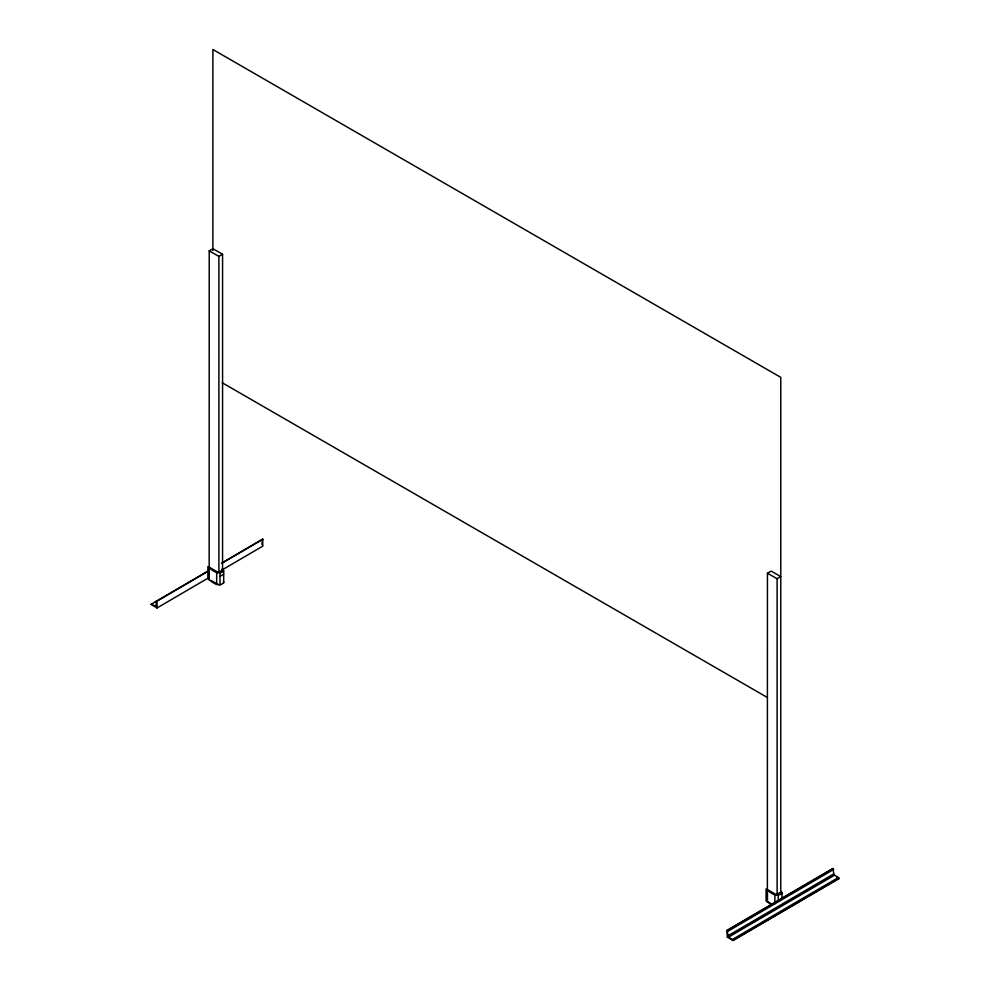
<?xml version="1.0" encoding="UTF-8"?>
<svg xmlns="http://www.w3.org/2000/svg" width="990" height="990" viewBox="0 0 990 990"><rect width="100%" height="100%" fill="white"/><g stroke="black" fill="none" stroke-linecap="round" stroke-linejoin="round"><path stroke-width="1.49" d="M222.564 570.166L222.564 254.244L212.887 248.725L209.224 250.878L209.162 567.208L218.171 572.344L222.564 570.166L222.008 569.201M777.113 894.663L777.113 578.742L780.776 576.588L771.111 571.082L767.436 573.222L767.374 889.565L776.395 894.7L780.838 892.101M151.086 604.296L156.074 606.313L156.296 601.289L157.039 601.14L157.039 607.971L151.086 604.296L208.457 570.76M261.88 544.451L262.597 539.142L262.845 546.109L222.255 569.844M222.552 568.879L223.678 570.797C218.654 576.093 211.848 570.079 207.863 566.651L207.863 578.606C211.848 582.033 218.654 588.048 223.678 582.751L223.517 581.551M781.902 899.118L782.137 892.658L780.764 891.235M218.889 572.307L218.889 256.385L222.564 254.244M221.599 563.112L262.597 539.142M155.059 602.254L208.618 570.982M221.847 563.248L262.845 539.278M157.039 607.971L208.098 578.111M220.015 576.366L223.678 574.212M771.173 904.501L766.074 900.949L766.074 889.008C770.059 892.423 776.865 898.437 781.902 893.141M727.155 930.278L832.961 868.416L833.927 874.69L838.765 877.87L838.914 878.637L733.107 940.5L727.155 937.109L727.155 930.278L728.12 936.552L733.107 940.5M727.402 930.414L833.209 868.552M727.91 931.268L833.704 869.406M727.91 935.822L833.704 873.96M728.652 937.097L834.446 875.234M732.612 939.362L838.419 877.499M733.107 940.215L838.914 878.353M217.231 583.952L218.171 584.298M209.224 250.878L218.889 256.385M767.436 573.222L777.113 578.742M836.525 877.276L838.914 878.637M211.031 580.412L215.981 583.246M771.717 904.179L767.374 901.506M222.267 382.784L767.386 697.505M780.776 892.51L780.776 377.363L212.887 49.5L212.887 250.557M778.227 895.294L778.227 901.271M774.885 894.663L774.885 903.635M767.448 890.431L767.448 902.373M223.678 570.797L223.678 582.751M220.015 572.95L220.015 584.904M216.674 572.319L216.674 584.273M209.237 568.074L209.237 580.029"/></g></svg>
